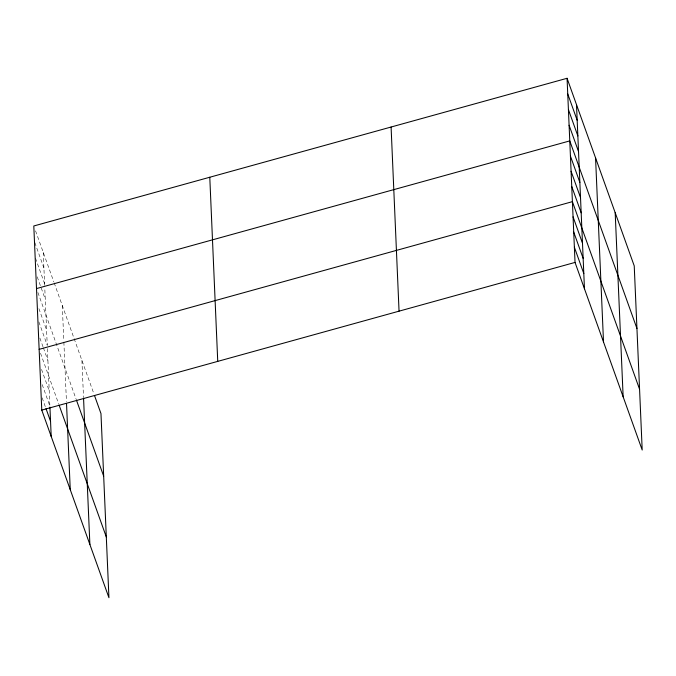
<?xml version="1.0" encoding="UTF-8"?>
<svg xmlns="http://www.w3.org/2000/svg" width="676" height="676" viewBox="0 0 676 676"><rect width="100%" height="100%" fill="white"/><g stroke="black" fill="none" stroke-linecap="round" stroke-linejoin="round"><path stroke-width="0.51" stroke-dasharray="3.38 2.54" d="M35.549 230.854L53.818 281.884M54.173 282.872L93.913 393.871M34.822 242.608L43.906 267.975M35.507 258.257L44.591 283.624M37.231 276.839L45.267 299.282M37.907 292.488L76.016 398.925M38.912 308.653L46.602 330.125M38.87 321.894L47.252 345.309L44.768 287.799M39.876 338.059L43.019 346.839M43.374 347.819L47.912 360.502M40.535 353.252L58.804 404.273M41.54 369.417L49.23 390.889M42.199 384.61L49.88 406.073L47.388 348.351M42.157 397.851L45.647 407.603M81.914 360.367L83.494 396.88M62.285 305.535L63.823 341.017M63.865 342.056L66.442 401.561M43.23 252.325L44.726 286.759"/><path stroke-width="1.01" d="M567.063 78.289L575.031 262.423L642.2 450.022L634.232 265.888L567.063 78.289L33.8 225.978L41.768 410.112L108.937 597.711L100.969 413.577L94.615 395.84M36.504 288.584L569.775 140.895L636.944 328.494M39.132 349.348L572.403 201.659L639.572 389.258M41.768 410.112L575.031 262.423M567.747 93.939L577.177 120.286M568.423 109.588L577.853 135.935M569.099 125.246L578.529 151.593M570.434 156.088L579.864 182.435M571.085 171.273L580.523 197.62M571.744 186.466L581.174 212.813M573.062 216.852L582.492 243.199M573.713 232.037L583.151 258.384M574.372 247.23L583.81 273.577M76.363 399.888L103.681 476.183M59.15 405.254L106.309 536.947M46.002 408.583L50.539 421.266M615.185 212.678L623.145 396.804M595.556 157.846L603.516 341.98M576.501 104.636L584.461 288.77M391.091 127.029L399.051 311.163M209.78 177.239L217.74 361.373M83.545 397.927L89.883 544.501M66.527 403.589L70.253 489.669M49.931 407.087L51.199 436.459"/></g></svg>
